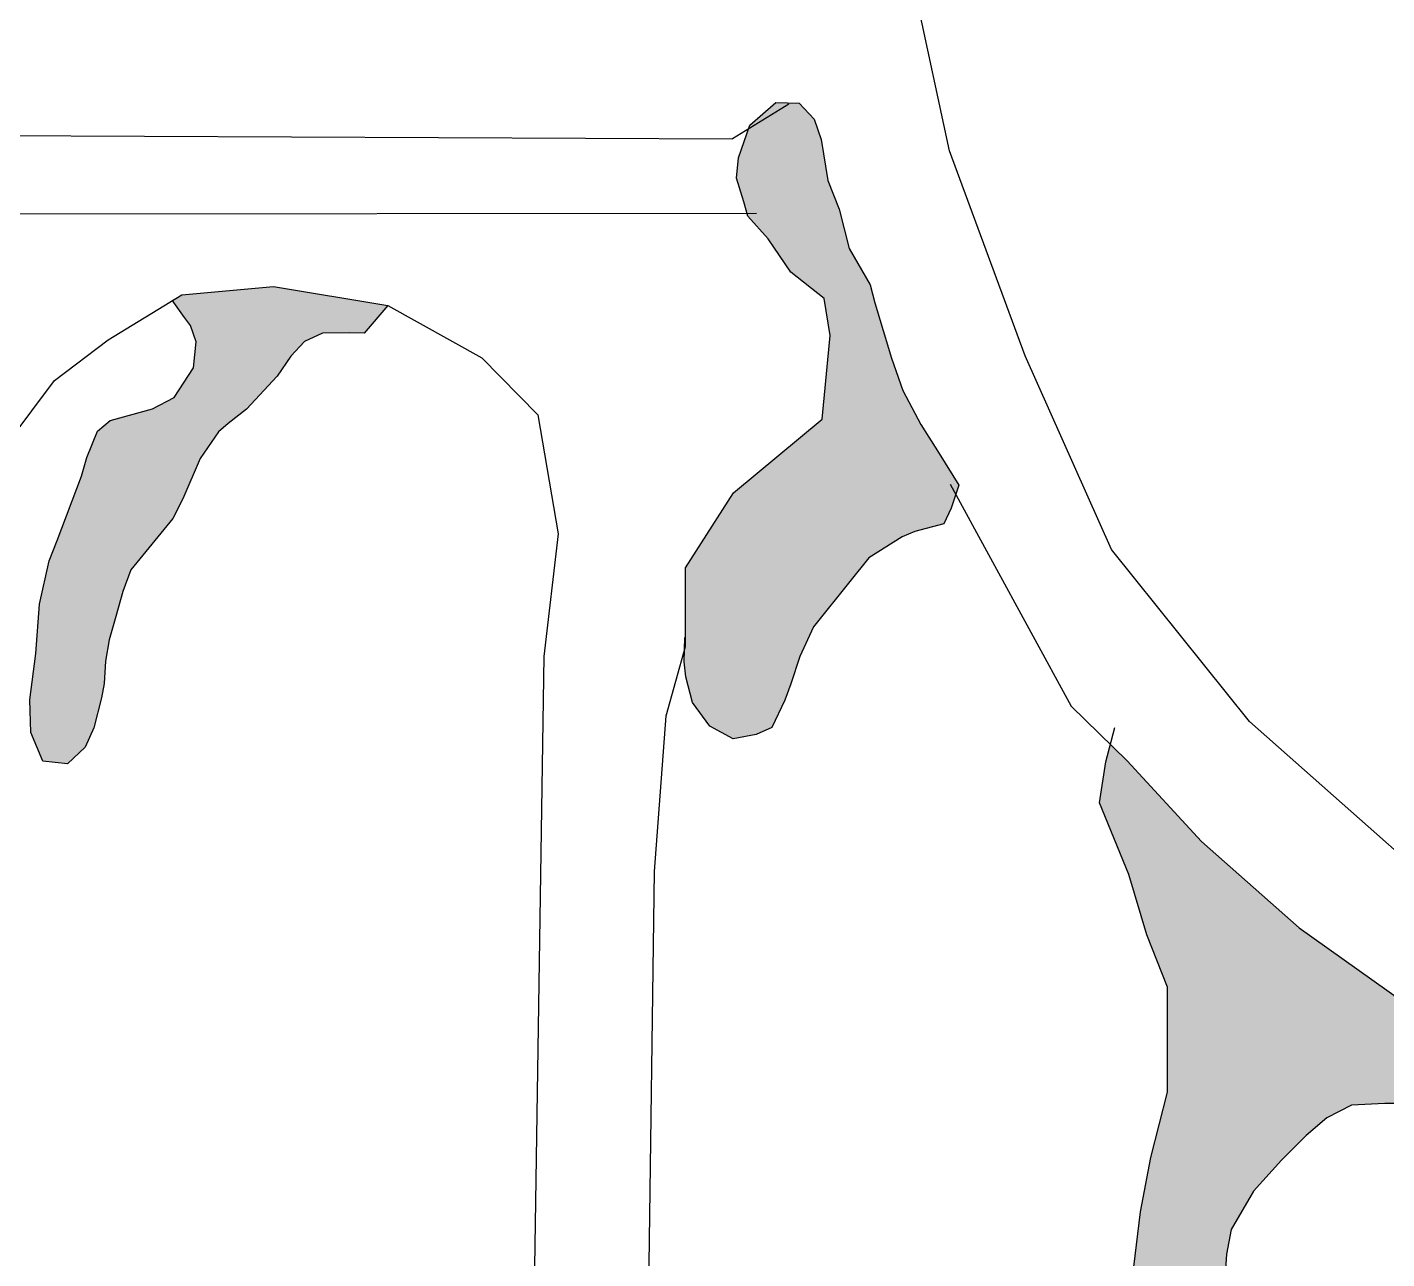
# Model space of a CAD drawing. Header units: millimetres. Extents: x 245 to 515, y 87 to 339.
# Drawn here: x 325.89 to 326.707, y 231.606 to 232.346 of the extents above; entities that cross this region are included whole.
import ezdxf

# ---------------------------------------------------------------- set-up
doc = ezdxf.new("R2010")
doc.units = ezdxf.units.MM
doc.layers.add('çziigi', color=10, linetype='Continuous')

msp = doc.modelspace()

# ---------------------------------------------------------------- hatches: boundary and pattern name
at = {"layer": 'çziigi'}
h = msp.add_hatch(color=256, dxfattribs=at)
h.dxf.hatch_style = 1
h.paths.add_polyline_path([(326.41564, 232.03943), (326.42337, 232.04261), (326.44065, 232.04715), (326.4452, 232.05669), (326.44974, 232.07044), (326.43792, 232.08952), (326.42701, 232.10678), (326.41609, 232.12723), (326.40927, 232.14676), (326.39927, 232.17993), (326.39654, 232.19083), (326.38381, 232.21264), (326.3779, 232.23626), (326.37108, 232.25352), (326.36699, 232.27806), (326.3629, 232.29032), (326.3538, 232.29986), (326.33971, 232.30032), (326.32425, 232.28669), (326.31743, 232.26715), (326.31607, 232.25489), (326.32061, 232.24068), (326.32288, 232.23205), (326.33516, 232.21842), (326.3488, 232.19843), (326.3688, 232.18253), (326.37244, 232.16027), (326.36763, 232.11014), (326.31436, 232.06589), (326.28545, 232.02082), (326.28545, 231.97344), (326.28492, 231.97155), (326.2847, 231.96431), (326.28561, 231.95523), (326.2897, 231.93978), (326.30016, 231.9257), (326.31425, 231.91797), (326.32789, 231.9207), (326.33744, 231.92479), (326.34517, 231.94114), (326.34881, 231.95114), (326.35426, 231.96749), (326.36245, 231.98521), (326.38427, 232.01262), (326.39564, 232.02671)])
h = msp.add_hatch(color=256, dxfattribs=at)
h.dxf.hatch_style = 1
h.paths.add_polyline_path([(326.10669, 232.17844), (326.03802, 232.18988), (325.98293, 232.18487), (325.97724, 232.18139), (325.98444, 232.17119), (325.98811, 232.1663), (325.99148, 232.15652), (325.98995, 232.14093), (325.97832, 232.12311), (325.96516, 232.11638), (325.93978, 232.10935), (325.93213, 232.10293), (325.9257, 232.08704), (325.92265, 232.07573), (325.90796, 232.03713), (325.90307, 232.0249), (325.89726, 231.99892), (325.89512, 231.96928), (325.89145, 231.94146), (325.89206, 231.9219), (325.8994, 231.90448), (325.91408, 231.90295), (325.92479, 231.91304), (325.92999, 231.92465), (325.93458, 231.94268), (325.93611, 231.95124), (325.93702, 231.96469), (325.93917, 231.97753), (325.94314, 231.99159), (325.94742, 232.00656), (325.95232, 232.01947), (325.9774, 232.05034), (325.98352, 232.06226), (325.99392, 232.08649), (326.00493, 232.10238), (326.01075, 232.10757), (326.02176, 232.11613), (326.04011, 232.136), (326.04837, 232.14792), (326.05663, 232.15678), (326.06734, 232.16167), (326.08355, 232.16198), (326.09242, 232.16167)])
h.paths.add_polyline_path([(325.5616, 232.1222), (325.57171, 232.14552), (325.57016, 232.15252), (325.54681, 232.15641), (325.51569, 232.15174), (325.49546, 232.14786), (325.48378, 232.13853), (325.45811, 232.11676), (325.43243, 232.08721), (325.41998, 232.06622), (325.41297, 232.03434), (325.40441, 231.99547), (325.3943, 231.94959), (325.39741, 231.92938), (325.41686, 231.90838), (325.43632, 231.90838), (325.4511, 231.9286), (325.45577, 231.95503), (325.45655, 231.97214), (325.45888, 231.9908), (325.46355, 232.0149), (325.47133, 232.03745), (325.48145, 232.05456), (325.49857, 232.07944), (325.51024, 232.09421), (325.53903, 232.10587)])
h = msp.add_hatch(color=256, dxfattribs=at)
h.dxf.hatch_style = 1
h.paths.add_polyline_path([(326.74014, 231.74325), (326.65424, 231.80434), (326.59559, 231.85635), (326.55088, 231.9047), (326.5408, 231.91455), (326.53809, 231.90411), (326.53424, 231.8795), (326.55195, 231.83643), (326.56272, 231.80028), (326.57504, 231.76875), (326.57504, 231.70568), (326.56503, 231.66645), (326.55889, 231.63388), (326.55119, 231.57005), (326.54888, 231.51775), (326.54272, 231.42199), (326.54195, 231.372), (326.53811, 231.30277), (326.53811, 231.24971), (326.54432, 231.1216), (326.54432, 231.07237), (326.5297, 231.03392), (326.51969, 231.01777), (326.52046, 230.99546), (326.54894, 230.97623), (326.57896, 230.97239), (326.59974, 230.98085), (326.60667, 230.997), (326.60128, 231.00623), (326.59743, 231.02853), (326.60522, 231.40582), (326.60379, 231.43882), (326.60762, 231.51549), (326.60618, 231.54036), (326.61051, 231.60842), (326.61338, 231.62325), (326.62679, 231.64621), (326.64354, 231.66487), (326.65838, 231.6797), (326.67083, 231.69022), (326.68567, 231.69787), (326.70577, 231.69883), (326.73737, 231.69883), (326.76848, 231.69644), (326.78045, 231.69165), (326.79194, 231.67348), (326.79337, 231.65674), (326.79433, 231.63665), (326.80872, 231.59863), (326.81207, 231.58141), (326.80489, 231.56562), (326.79675, 231.5441), (326.79435, 231.52784), (326.79435, 231.50583), (326.79818, 231.48), (326.80202, 231.44682), (326.80489, 231.42625), (326.80298, 231.40999), (326.80106, 231.39133), (326.80106, 231.36263), (326.80012, 231.3309), (326.80012, 231.3065), (326.80012, 231.28976), (326.79677, 231.27733), (326.79438, 231.25437), (326.79629, 231.2338), (326.79966, 231.19151), (326.80301, 231.16999), (326.80158, 231.14272), (326.80062, 231.11594), (326.80062, 231.08054), (326.80062, 231.06189), (326.79871, 231.02362), (326.79248, 231.00784), (326.77621, 230.99636), (326.76855, 230.98344), (326.77142, 230.97053), (326.79488, 230.97053), (326.82791, 230.9734), (326.84705, 230.98296), (326.85232, 230.99349), (326.85136, 231.0021), (326.837, 231.02027), (326.83126, 231.03654), (326.83126, 231.05519), (326.83269, 231.07241), (326.83557, 231.08724), (326.83174, 231.10685), (326.83078, 231.12215), (326.83173, 231.17685), (326.83748, 231.19503), (326.84657, 231.21177), (326.84801, 231.24382), (326.84514, 231.27252), (326.84131, 231.3206), (326.84274, 231.34212), (326.84753, 231.36508), (326.84657, 231.38182), (326.84227, 231.4043), (326.84419, 231.43795), (326.84706, 231.45756), (326.84706, 231.47669), (326.84706, 231.49918), (326.84706, 231.51687), (326.8528, 231.53553), (326.86812, 231.56805), (326.89684, 231.58479), (326.91456, 231.59053), (326.92652, 231.59149), (326.93562, 231.57092), (326.93562, 231.55036), (326.93706, 231.50186), (326.93323, 231.47794), (326.93275, 231.43585), (326.9361, 231.39902), (326.93371, 231.3204), (326.93371, 231.27927), (326.93514, 231.17045), (326.93323, 231.06474), (326.93036, 231.015), (326.91887, 230.99443), (326.91743, 230.97864), (326.9361, 230.97099), (326.95573, 230.9729), (326.97631, 230.98725), (326.97727, 231.00352), (326.98206, 231.02935), (326.98062, 231.05231), (326.98014, 231.08148), (326.98302, 231.11162), (326.98391, 231.44849), (326.98763, 231.51593), (326.98763, 231.54806), (326.98763, 231.57126), (326.99213, 231.58923), (326.99887, 231.6027), (326.99737, 231.62067), (326.98751, 231.6371), (326.96813, 231.64802), (326.91681, 231.6634), (326.87429, 231.68172), (326.82884, 231.6971), (326.78926, 231.71541)])

# ---------------------------------------------------------------- linework, layer by layer
for p, q in [((326.4442, 232.27135), (326.41724, 232.39635)), ((326.34751, 232.29942), (326.31368, 232.27849)), ((326.32425, 232.28669), (326.33971, 232.30032)), ((326.33971, 232.30032), (326.3538, 232.29986)), ((326.3538, 232.29986), (326.3629, 232.29032)), ((323.69114, 232.29044), (326.31368, 232.27849)), ((326.3629, 232.29032), (326.36699, 232.27806)), ((326.31743, 232.26715), (326.32425, 232.28669)), ((326.36699, 232.27806), (326.37108, 232.25352)), ((326.31607, 232.25489), (326.31743, 232.26715)), ((326.48966, 232.14817), (326.4442, 232.27135)), ((326.32061, 232.24068), (326.31607, 232.25489)), ((326.37108, 232.25352), (326.3779, 232.23626)), ((323.82857, 232.23149), (326.32808, 232.23388)), ((326.32288, 232.23205), (326.32061, 232.24068)), ((326.3779, 232.23626), (326.38381, 232.21264)), ((326.33516, 232.21842), (326.32288, 232.23205)), ((326.3488, 232.19843), (326.33516, 232.21842)), ((326.38381, 232.21264), (326.39654, 232.19083)), ((326.3688, 232.18253), (326.3488, 232.19843)), ((325.93857, 232.15771), (325.98293, 232.18487)), ((325.98293, 232.18487), (326.03802, 232.18988)), ((326.03802, 232.18988), (326.10669, 232.17844)), ((326.39654, 232.19083), (326.39927, 232.17993)), ((325.98444, 232.17119), (325.9771, 232.18158)), ((326.10669, 232.17844), (326.09242, 232.16167)), ((326.10669, 232.17844), (326.16321, 232.14699)), ((326.37244, 232.16027), (326.3688, 232.18253)), ((326.39927, 232.17993), (326.40927, 232.14676)), ((325.98811, 232.1663), (325.98444, 232.17119)), ((325.99148, 232.15652), (325.98811, 232.1663)), ((326.06734, 232.16167), (326.05663, 232.15678)), ((326.08355, 232.16198), (326.06734, 232.16167)), ((326.09242, 232.16167), (326.08355, 232.16198)), ((326.36763, 232.11014), (326.37244, 232.16027)), ((325.90638, 232.1334), (325.93857, 232.15771)), ((325.98995, 232.14093), (325.99148, 232.15652)), ((326.05663, 232.15678), (326.04837, 232.14792)), ((326.04837, 232.14792), (326.04011, 232.136)), ((326.16321, 232.14699), (326.19684, 232.11267)), ((326.40927, 232.14676), (326.41609, 232.12723)), ((326.54143, 232.03179), (326.48966, 232.14817)), ((325.97832, 232.12311), (325.98995, 232.14093)), ((326.04011, 232.136), (326.02176, 232.11613)), ((325.8792, 232.09695), (325.90638, 232.1334)), ((326.41609, 232.12723), (326.42701, 232.10678)), ((325.96516, 232.11638), (325.97832, 232.12311)), ((325.93978, 232.10935), (325.96516, 232.11638)), ((326.02176, 232.11613), (326.01075, 232.10757)), ((326.19684, 232.11267), (326.209, 232.04119)), ((326.31436, 232.06589), (326.36763, 232.11014)), ((325.9257, 232.08704), (325.93213, 232.10293)), ((325.93213, 232.10293), (325.93978, 232.10935)), ((326.00493, 232.10238), (325.99392, 232.08649)), ((326.01075, 232.10757), (326.00493, 232.10238)), ((326.42701, 232.10678), (326.43792, 232.08952)), ((325.92265, 232.07573), (325.9257, 232.08704)), ((325.99392, 232.08649), (325.98352, 232.06226)), ((326.43792, 232.08952), (326.44974, 232.07044)), ((325.90796, 232.03713), (325.92265, 232.07573)), ((326.44457, 232.07102), (326.51715, 231.93766)), ((326.44974, 232.07044), (326.4452, 232.05669)), ((325.98352, 232.06226), (325.9774, 232.05034)), ((326.28545, 232.02082), (326.31436, 232.06589)), ((326.4452, 232.05669), (326.44065, 232.04715)), ((325.9774, 232.05034), (325.95232, 232.01947)), ((326.44065, 232.04715), (326.42337, 232.04261)), ((325.90307, 232.0249), (325.90796, 232.03713)), ((326.209, 232.04119), (326.20041, 231.96756)), ((326.41564, 232.03943), (326.39564, 232.02671)), ((326.42337, 232.04261), (326.41564, 232.03943)), ((326.62447, 231.92834), (326.54143, 232.03179)), ((325.89726, 231.99892), (325.90307, 232.0249)), ((326.28545, 231.97344), (326.28545, 232.02082)), ((326.39564, 232.02671), (326.38427, 232.01262)), ((325.95232, 232.01947), (325.94742, 232.00656)), ((326.38427, 232.01262), (326.36245, 231.98521)), ((325.94742, 232.00656), (325.94314, 231.99159)), ((325.89512, 231.96928), (325.89726, 231.99892)), ((325.94314, 231.99159), (325.93917, 231.97753)), ((326.36245, 231.98521), (326.35426, 231.96749)), ((325.93917, 231.97753), (325.93702, 231.96469)), ((326.27388, 231.93183), (326.28545, 231.97344)), ((326.2847, 231.96431), (326.28515, 231.97885)), ((325.89145, 231.94146), (325.89512, 231.96928)), ((325.93702, 231.96469), (325.93611, 231.95124)), ((326.20041, 231.96756), (326.18619, 231.03642)), ((326.28561, 231.95523), (326.2847, 231.96431)), ((326.35426, 231.96749), (326.34881, 231.95114)), ((326.2897, 231.93978), (326.28561, 231.95523)), ((325.93611, 231.95124), (325.93458, 231.94268)), ((326.34881, 231.95114), (326.34517, 231.94114)), ((325.89206, 231.9219), (325.89145, 231.94146)), ((325.93458, 231.94268), (325.92999, 231.92465)), ((326.30016, 231.9257), (326.2897, 231.93978)), ((326.34517, 231.94114), (326.33744, 231.92479)), ((326.26694, 231.83822), (326.27388, 231.93183)), ((326.51715, 231.93766), (326.55088, 231.9047)), ((325.92999, 231.92465), (325.92479, 231.91304)), ((326.31425, 231.91797), (326.30016, 231.9257)), ((326.33744, 231.92479), (326.32789, 231.9207)), ((326.53809, 231.90411), (326.54348, 231.92488)), ((326.7183, 231.84536), (326.62447, 231.92834)), ((325.8994, 231.90448), (325.89206, 231.9219)), ((326.32789, 231.9207), (326.31425, 231.91797)), ((325.92479, 231.91304), (325.91408, 231.90295)), ((325.91408, 231.90295), (325.8994, 231.90448)), ((326.53424, 231.8795), (326.53809, 231.90411)), ((326.55088, 231.9047), (326.59559, 231.85635)), ((326.55195, 231.83643), (326.53424, 231.8795)), ((326.59559, 231.85635), (326.65424, 231.80434)), ((326.25587, 231.01805), (326.26694, 231.83822)), ((326.56272, 231.80028), (326.55195, 231.83643)), ((326.57504, 231.76875), (326.56272, 231.80028)), ((326.65424, 231.80434), (326.74014, 231.74325)), ((326.57504, 231.70568), (326.57504, 231.76875)), ((326.56503, 231.66645), (326.57504, 231.70568)), ((326.68567, 231.69787), (326.67083, 231.69022)), ((326.70577, 231.69883), (326.68567, 231.69787)), ((326.73737, 231.69883), (326.70577, 231.69883)), ((326.67083, 231.69022), (326.65838, 231.6797)), ((326.65838, 231.6797), (326.64354, 231.66487)), ((326.55889, 231.63388), (326.56503, 231.66645)), ((326.64354, 231.66487), (326.62679, 231.64621)), ((326.62679, 231.64621), (326.61338, 231.62325)), ((326.55119, 231.57005), (326.55889, 231.63388)), ((326.61338, 231.62325), (326.61051, 231.60842)), ((326.61051, 231.60842), (326.60618, 231.54036))]:
    msp.add_line(p, q, dxfattribs=at)

doc.saveas('drawing.dxf')
